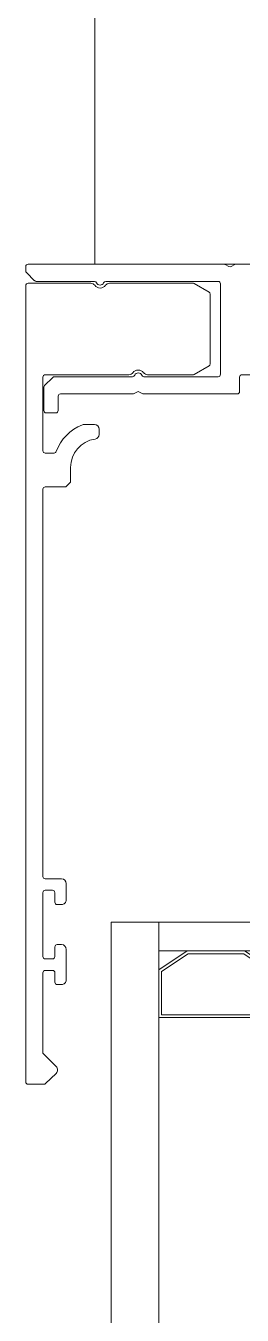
# Model space of a CAD drawing. Header units: centimetres. Extents: x 405464 to 563355, y 50011 to 66875.
# Drawn here: x 518316.47 to 518318.74, y 52730.85 to 52744.37 of the extents above; entities that cross this region are included whole.
import ezdxf
from ezdxf.enums import TextEntityAlignment as Align

# ---------------------------------------------------------------- set-up
doc = ezdxf.new("R2010")
doc.units = ezdxf.units.CM
doc.layers.get('0').update_dxf_attribs({"lineweight": 9})
for name, color, linetype, lineweight in [('0-KRCN-MİMARİ-220526', 8, 'Continuous', 9), ('A_Pencere Doğrama-Ex', 140, 'Continuous', 15), ('M00_Mahal_No$0$MH_Alan', 51, 'Continuous', 9), ('PN_Aluminyum', 150, 'Continuous', 15)]:
    doc.layers.add(name, color=color, linetype=linetype, lineweight=lineweight)
doc.styles.add('M00_Mahal_No$0$Kalin01', font='swissk.ttf')
doc.styles.add('M00_Mahal_No$0$Normal', font='swiss.ttf')
doc.styles.add('MAHAL', font='swissc.ttf')

# ---------------------------------------------------------------- blocks, each defined once
blk = doc.blocks.new('1_etap')
at = {"color": 8}
for p, q in [((1428.196, 422.43), (1428.196, 422.475)), ((1428.196, 422.43), (1428.196, 422.475)), ((1428.289, 422.327), (1428.204, 422.413)), ((1428.289, 422.327), (1428.204, 422.413)), ((1428.221, 422.5), (1430.277, 422.5)), ((1428.221, 422.5), (1430.277, 422.5)), ((1430.288, 422.497), (1430.328, 422.476)), ((1430.288, 422.497), (1430.328, 422.476)), ((1430.351, 422.476), (1430.39, 422.497)), ((1430.351, 422.476), (1430.39, 422.497)), ((1430.402, 422.5), (1433.072, 422.5)), ((1430.402, 422.5), (1433.072, 422.5)), ((1428.196, 413.925), (1428.196, 422.275)), ((1428.196, 413.925), (1428.196, 422.275)), ((1428.221, 422.3), (1428.879, 422.3)), ((1428.221, 422.3), (1428.879, 422.3)), ((1428.916, 422.32), (1428.307, 422.32)), ((1428.916, 422.32), (1428.307, 422.32)), ((1430.214, 422.32), (1429.036, 422.32)), ((1430.214, 422.32), (1429.036, 422.32)), ((1429.074, 422.3), (1429.951, 422.3)), ((1429.074, 422.3), (1429.951, 422.3)), ((1429.964, 422.297), (1430.119, 422.207)), ((1429.964, 422.297), (1430.119, 422.207)), ((1430.239, 421.345), (1430.239, 422.295)), ((1430.239, 421.345), (1430.239, 422.295)), ((1430.131, 422.186), (1430.131, 421.454)), ((1430.131, 422.186), (1430.131, 421.454)), ((1428.376, 421.315), (1428.376, 420.544)), ((1428.376, 421.315), (1428.376, 420.544)), ((1428.394, 421.227), (1428.479, 421.313)), ((1428.394, 421.227), (1428.479, 421.313)), ((1429.279, 421.34), (1428.401, 421.34)), ((1429.279, 421.34), (1428.401, 421.34)), ((1428.497, 421.32), (1429.316, 421.32)), ((1428.497, 421.32), (1429.316, 421.32)), ((1429.436, 421.32), (1430.214, 421.32)), ((1429.436, 421.32), (1430.214, 421.32)), ((1429.951, 421.34), (1429.474, 421.34)), ((1429.951, 421.34), (1429.474, 421.34)), ((1430.119, 421.433), (1429.964, 421.343)), ((1430.119, 421.433), (1429.964, 421.343)), ((1430.439, 421.315), (1430.439, 421.165)), ((1430.439, 421.315), (1430.439, 421.165)), ((1435.97, 421.34), (1430.464, 421.34)), ((1435.97, 421.34), (1430.464, 421.34)), ((1428.386, 420.965), (1428.386, 421.21)), ((1428.386, 420.965), (1428.386, 421.21)), ((1428.536, 421.115), (1428.536, 420.965)), ((1428.536, 421.115), (1428.536, 420.965)), ((1429.322, 421.14), (1428.561, 421.14)), ((1429.322, 421.14), (1428.561, 421.14)), ((1429.376, 421.165), (1429.334, 421.143)), ((1429.376, 421.165), (1429.334, 421.143)), ((1429.417, 421.143), (1429.376, 421.165)), ((1429.417, 421.143), (1429.376, 421.165)), ((1430.414, 421.14), (1429.429, 421.14)), ((1430.414, 421.14), (1429.429, 421.14)), ((1428.511, 420.94), (1428.411, 420.94)), ((1428.511, 420.94), (1428.411, 420.94)), ((1428.809, 420.819), (1428.916, 420.819)), ((1428.809, 420.819), (1428.916, 420.819)), ((1428.966, 420.769), (1428.966, 420.715)), ((1428.966, 420.769), (1428.966, 420.715)), ((1428.401, 420.519), (1428.493, 420.519)), ((1428.401, 420.519), (1428.493, 420.519)), ((1428.666, 420.369), (1428.666, 420.225)), ((1428.666, 420.369), (1428.666, 420.225)), ((1428.376, 420.14), (1428.376, 416.08)), ((1428.376, 420.14), (1428.376, 416.08)), ((1428.606, 420.165), (1428.401, 420.165)), ((1428.606, 420.165), (1428.401, 420.165)), ((1428.659, 420.208), (1428.624, 420.172)), ((1428.659, 420.208), (1428.624, 420.172)), ((1428.401, 416.055), (1428.571, 416.055)), ((1428.401, 416.055), (1428.571, 416.055)), ((1428.376, 415.91), (1428.376, 415.24)), ((1428.376, 415.91), (1428.376, 415.24)), ((1428.476, 415.935), (1428.401, 415.935)), ((1428.476, 415.935), (1428.401, 415.935)), ((1428.501, 415.81), (1428.501, 415.91)), ((1428.501, 415.81), (1428.501, 415.91)), ((1428.621, 416.005), (1428.621, 415.835)), ((1428.621, 416.005), (1428.621, 415.835)), ((1428.571, 415.785), (1428.526, 415.785)), ((1428.571, 415.785), (1428.526, 415.785)), ((1428.526, 415.365), (1428.571, 415.365)), ((1428.526, 415.365), (1428.571, 415.365)), ((1428.501, 415.24), (1428.501, 415.34)), ((1428.501, 415.24), (1428.501, 415.34)), ((1428.621, 415.315), (1428.621, 414.995)), ((1428.621, 415.315), (1428.621, 414.995)), ((1428.401, 415.215), (1428.476, 415.215)), ((1428.401, 415.215), (1428.476, 415.215)), ((1428.477, 415.095), (1428.401, 415.095)), ((1428.477, 415.095), (1428.401, 415.095)), ((1428.376, 415.07), (1428.376, 414.225)), ((1428.376, 415.07), (1428.376, 414.225)), ((1428.502, 414.97), (1428.502, 415.07)), ((1428.502, 414.97), (1428.502, 415.07)), ((1428.571, 414.945), (1428.527, 414.945)), ((1428.571, 414.945), (1428.527, 414.945)), ((1428.376, 414.225), (1428.515, 414.086)), ((1428.376, 414.225), (1428.515, 414.086)), ((1428.514, 414.015), (1428.403, 413.907)), ((1428.514, 414.015), (1428.403, 413.907)), ((1428.386, 413.9), (1428.221, 413.9)), ((1428.386, 413.9), (1428.221, 413.9))]:
    blk.add_line(p, q, dxfattribs=at)
for points in [[(1429.591, 97.05), (1429.591, 415.6), (1429.091, 415.6), (1429.091, 97.05)], [(1429.591, 415.6), (1429.591, 415.3), (1430.791, 415.3), (1430.791, 415.6)], [(1430.791, 415.1), (1430.491, 415.3), (1429.891, 415.3), (1429.591, 415.1), (1429.591, 414.6), (1430.791, 414.6)], [(1430.761, 415.084), (1430.482, 415.27), (1429.9, 415.27), (1429.621, 415.084), (1429.621, 414.63), (1430.761, 414.63)]]:
    blk.add_lwpolyline(points, close=True, dxfattribs=at)
for centre, radius, start, end in [((1428.221, 422.475), 0.025, 90, 180), ((1428.221, 422.475), 0.025, 90, 180), ((1428.221, 422.43), 0.025, 180, 225), ((1428.221, 422.43), 0.025, 180, 225), ((1430.277, 422.475), 0.025, 62, 90), ((1430.277, 422.475), 0.025, 62, 90), ((1430.339, 422.498), 0.025, 242, 298), ((1430.339, 422.498), 0.025, 242, 298), ((1430.402, 422.475), 0.025, 90, 118), ((1430.402, 422.475), 0.025, 90, 118), ((1428.221, 422.275), 0.025, 90, 180), ((1428.221, 422.275), 0.025, 90, 180), ((1428.307, 422.345), 0.025, 225, 270), ((1428.307, 422.345), 0.025, 225, 270), ((1428.879, 422.25), 0.05, 35.6853, 90), ((1428.879, 422.25), 0.05, 35.6853, 90), ((1428.916, 422.295), 0.025, 22.6199, 90), ((1428.916, 422.295), 0.025, 22.6199, 90), ((1428.976, 422.32), 0.07, 215.6853, 324.3147), ((1428.976, 422.32), 0.07, 215.6853, 324.3147), ((1428.976, 422.32), 0.04, 202.6199, 337.3801), ((1428.976, 422.32), 0.04, 202.6199, 337.3801), ((1429.036, 422.295), 0.025, 90, 157.3801), ((1429.036, 422.295), 0.025, 90, 157.3801), ((1429.074, 422.25), 0.05, 90, 144.3147), ((1429.074, 422.25), 0.05, 90, 144.3147), ((1429.951, 422.275), 0.025, 60, 90), ((1429.951, 422.275), 0.025, 60, 90), ((1430.214, 422.295), 0.025, 0, 90), ((1430.214, 422.295), 0.025, 0, 90), ((1430.106, 422.186), 0.025, 0, 60), ((1430.106, 422.186), 0.025, 0, 60), ((1430.106, 421.454), 0.025, 300, 0), ((1430.106, 421.454), 0.025, 300, 0), ((1428.401, 421.315), 0.025, 90, 180), ((1428.401, 421.315), 0.025, 90, 180), ((1428.497, 421.295), 0.025, 90, 135), ((1428.497, 421.295), 0.025, 90, 135), ((1429.279, 421.39), 0.05, 270, 324.3147), ((1429.279, 421.39), 0.05, 270, 324.3147), ((1429.316, 421.345), 0.025, 270, 337.3801), ((1429.316, 421.345), 0.025, 270, 337.3801), ((1429.376, 421.32), 0.07, 35.6853, 144.3147), ((1429.376, 421.32), 0.07, 35.6853, 144.3147), ((1429.376, 421.32), 0.04, 22.6199, 157.3801), ((1429.376, 421.32), 0.04, 22.6199, 157.3801), ((1429.436, 421.345), 0.025, 202.6199, 270), ((1429.436, 421.345), 0.025, 202.6199, 270), ((1429.474, 421.39), 0.05, 215.6853, 270), ((1429.474, 421.39), 0.05, 215.6853, 270), ((1429.951, 421.365), 0.025, 270, 300), ((1429.951, 421.365), 0.025, 270, 300), ((1430.214, 421.345), 0.025, 270, 0), ((1430.214, 421.345), 0.025, 270, 0), ((1430.464, 421.315), 0.025, 90, 180), ((1430.464, 421.315), 0.025, 90, 180), ((1428.411, 421.21), 0.025, 135, 180), ((1428.411, 421.21), 0.025, 135, 180), ((1428.561, 421.115), 0.025, 90, 180), ((1428.561, 421.115), 0.025, 90, 180), ((1429.322, 421.165), 0.025, 270, 298.0094), ((1429.322, 421.165), 0.025, 270, 298.0094), ((1429.429, 421.165), 0.025, 241.9906, 270), ((1429.429, 421.165), 0.025, 241.9906, 270), ((1430.414, 421.165), 0.025, 270, 0), ((1430.414, 421.165), 0.025, 270, 0), ((1428.411, 420.965), 0.025, 180, 270), ((1428.411, 420.965), 0.025, 180, 270), ((1428.511, 420.965), 0.025, 270, 0), ((1428.511, 420.965), 0.025, 270, 0), ((1428.966, 420.369), 0.48, 111.5289, 159.7245), ((1428.966, 420.369), 0.48, 111.5289, 159.7245), ((1428.809, 420.769), 0.05, 90, 111.5289), ((1428.809, 420.769), 0.05, 90, 111.5289), ((1428.916, 420.769), 0.05, 0, 90), ((1428.916, 420.769), 0.05, 0, 90), ((1428.966, 420.369), 0.3, 98.2132, 180), ((1428.966, 420.369), 0.3, 98.2132, 180), ((1428.916, 420.715), 0.05, 278.2132, 0), ((1428.916, 420.715), 0.05, 278.2132, 0), ((1428.401, 420.544), 0.025, 180.0078, 270), ((1428.401, 420.544), 0.025, 180.0078, 270), ((1428.493, 420.544), 0.025, 270, 339.7245), ((1428.493, 420.544), 0.025, 270, 339.7245), ((1428.641, 420.225), 0.025, 315, 0), ((1428.641, 420.225), 0.025, 315, 0), ((1428.401, 420.14), 0.025, 90, 180), ((1428.401, 420.14), 0.025, 90, 180), ((1428.606, 420.19), 0.025, 270, 315), ((1428.606, 420.19), 0.025, 270, 315), ((1428.401, 416.08), 0.025, 180, 270), ((1428.401, 416.08), 0.025, 180, 270), ((1428.571, 416.005), 0.05, 0, 90), ((1428.571, 416.005), 0.05, 0, 90), ((1428.401, 415.91), 0.025, 90, 180), ((1428.401, 415.91), 0.025, 90, 180), ((1428.476, 415.91), 0.025, 0, 90), ((1428.476, 415.91), 0.025, 0, 90), ((1428.526, 415.81), 0.025, 180, 270), ((1428.526, 415.81), 0.025, 180, 270), ((1428.571, 415.835), 0.05, 270, 0), ((1428.571, 415.835), 0.05, 270, 0), ((1428.526, 415.34), 0.025, 90, 180), ((1428.526, 415.34), 0.025, 90, 180), ((1428.571, 415.315), 0.05, 0, 90), ((1428.571, 415.315), 0.05, 0, 90), ((1428.401, 415.24), 0.025, 180, 270), ((1428.401, 415.24), 0.025, 180, 270), ((1428.476, 415.24), 0.025, 270, 0), ((1428.476, 415.24), 0.025, 270, 0), ((1428.401, 415.07), 0.025, 90, 180), ((1428.401, 415.07), 0.025, 90, 180), ((1428.477, 415.07), 0.025, 0, 90), ((1428.477, 415.07), 0.025, 0, 90), ((1428.527, 414.97), 0.025, 180, 270), ((1428.527, 414.97), 0.025, 180, 270), ((1428.571, 414.995), 0.05, 270, 0), ((1428.571, 414.995), 0.05, 270, 0), ((1428.48, 414.051), 0.05, 314.029, 45), ((1428.48, 414.051), 0.05, 314.029, 45), ((1428.221, 413.925), 0.025, 180, 270), ((1428.221, 413.925), 0.025, 180, 270), ((1428.386, 413.925), 0.025, 270, 314.029), ((1428.386, 413.925), 0.025, 270, 314.029)]:
    blk.add_arc(centre, radius, start, end, dxfattribs=at)
at = {"layer": 'PN_Aluminyum', "color": 8}
blk.add_lwpolyline([(1438.921, 422.5), (1438.921, 427.5), (1428.921, 427.5), (1428.921, 422.5)], close=True, dxfattribs=at)
at = {"color": 8, "linetype": 'ByBlock', "lineweight": -2}
for tag, height, style, p in [('MAHALNO', 15.68, 'M00_Mahal_No$0$Kalin01', (-1403.518, 5182.999, -22.72)), ('MAHALADI', 25.088, 'M00_Mahal_No$0$Normal', (-1403.518, 5151.639, -22.72)), ('MAHALNO', 9.8, 'M00_Mahal_No$0$Kalin01', (-1049.836, 5038.219)), ('MAHALADI', 15.68, 'M00_Mahal_No$0$Normal', (-1049.836, 5018.619)), ('MAHALNO', 19.6, 'M00_Mahal_No$0$Kalin01', (585.191, 4515.867)), ('MAHALADI', 31.36, 'M00_Mahal_No$0$Normal', (585.191, 4476.667)), ('MAHALNO', 19.6, 'M00_Mahal_No$0$Kalin01', (543.648, 3917.935)), ('MAHALADI', 31.36, 'M00_Mahal_No$0$Normal', (543.648, 3878.735)), ('MAHALNO', 19.6, 'M00_Mahal_No$0$Kalin01', (175.42, 3438.172)), ('MAHALADI', 31.36, 'M00_Mahal_No$0$Normal', (175.42, 3398.972)), ('MAHALNO', 15.68, 'M00_Mahal_No$0$Kalin01', (662.5, 3278.679)), ('MAHALADI', 25.088, 'M00_Mahal_No$0$Normal', (662.5, 3247.319)), ('MAHALNO', 9.8, 'M00_Mahal_No$0$Kalin01', (928.42, 2524.929)), ('MAHALADI', 15.68, 'M00_Mahal_No$0$Normal', (928.42, 2505.329)), ('MAHALNO', 19.6, 'M00_Mahal_No$0$Kalin01', (683.014, 1295.866)), ('MAHALADI', 31.36, 'M00_Mahal_No$0$Normal', (683.014, 1256.666))]:
    blk.add_attdef(tag, text='', height=height, dxfattribs=dict(at, style=style)).set_placement(p, align=Align.MIDDLE_CENTER)
at = {"layer": 'A_Pencere Doğrama-Ex', "color": 8, "style": 'MAHAL'}
for p in [(163.408, 4608.463), (585.696, 4362.453), (584.071, 3781.103), (404.743, 3207.042), (477.619, 2356.773), (647.127, 1093.283), (160.829, 91.106)]:
    blk.add_attdef('KOT', p, '', height=10, dxfattribs=at)
at = {"layer": 'M00_Mahal_No$0$MH_Alan', "color": 8, "style": 'M00_Mahal_No$0$Normal'}
for height, p in [(25.088, (-1403.518, 5114.007, -22.72)), (15.68, (-1049.836, 4995.099)), (31.36, (585.191, 4429.627)), (31.36, (543.648, 3831.695)), (31.36, (175.42, 3351.932)), (25.088, (662.5, 3209.687)), (15.68, (928.42, 2481.809)), (31.36, (683.014, 1209.626))]:
    blk.add_attdef('ALAN', text='', height=height, dxfattribs=at).set_placement(p, align=Align.MIDDLE_CENTER)
blk = doc.blocks.new('A$C9e52caec')
at = {"color": 8}
blk.add_blockref('1_etap', (12530, 57), dxfattribs=at)

msp = doc.modelspace()

# ---------------------------------------------------------------- block references
at = {"layer": '0-KRCN-MİMARİ-220526', "rotation": 359.999999999997}
msp.add_blockref('A$C9e52caec', (504358.269, 52262.368, 73.999), dxfattribs=at)

doc.saveas('drawing.dxf')
